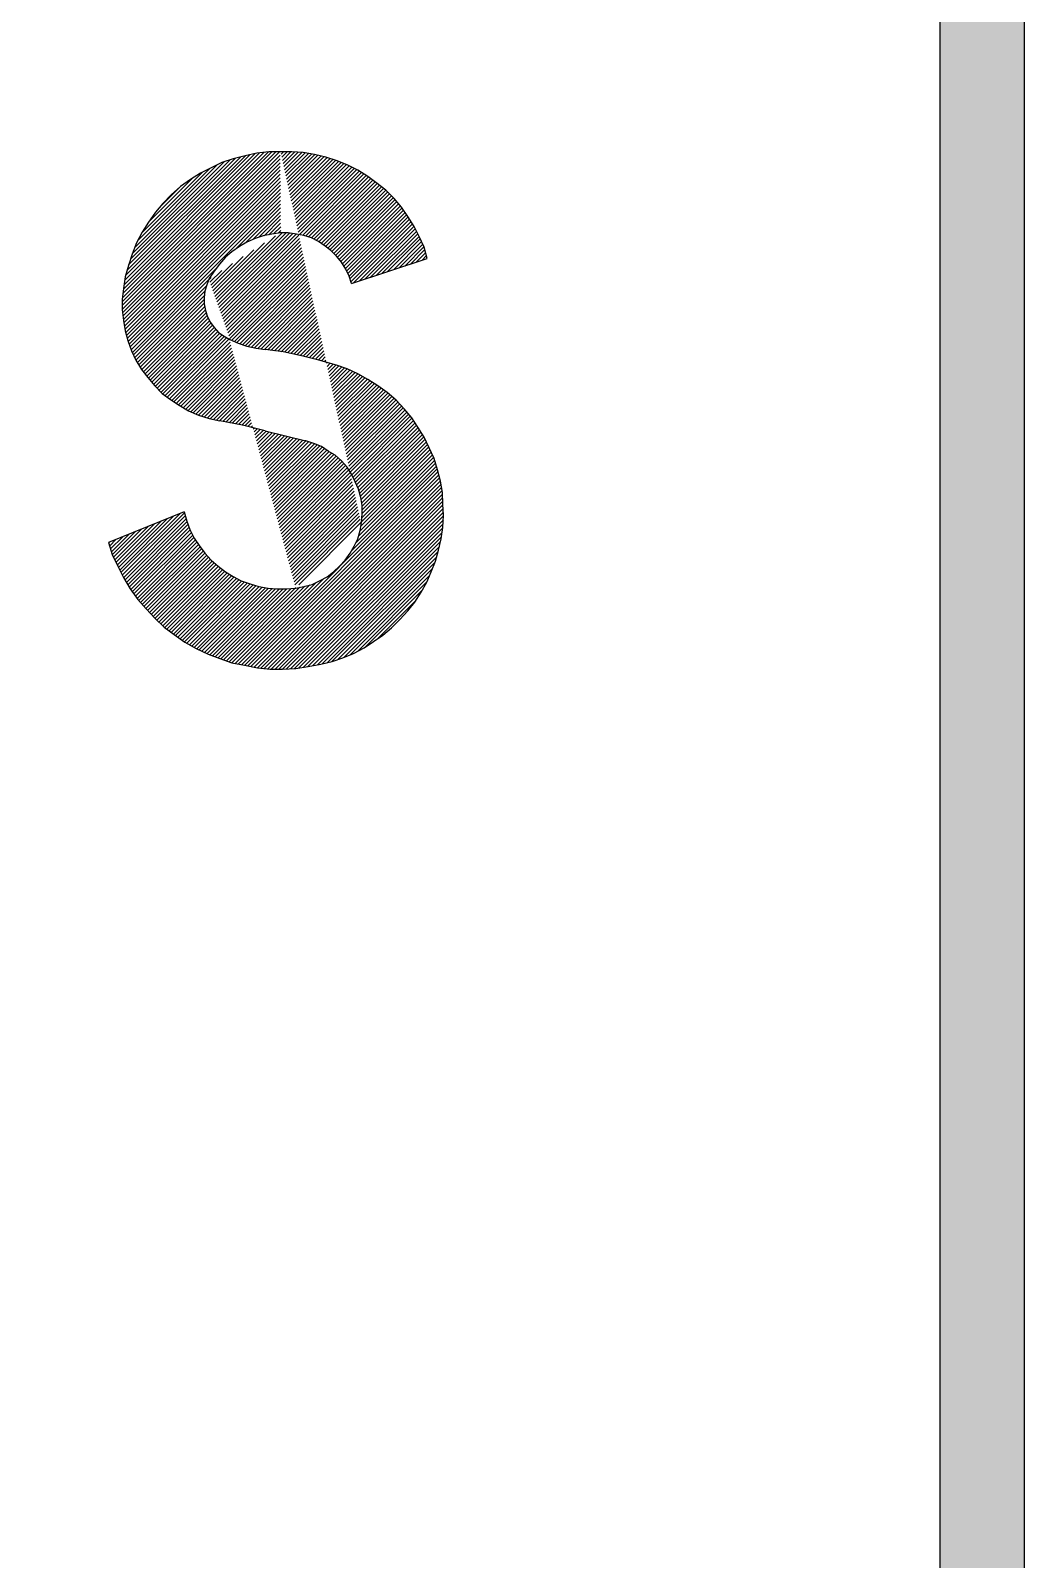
# Model space of a CAD drawing. Extents: x 216 to 276, y 156.6 to 231.6.
# Drawn here: x 264.23 to 275.98, y 175.99 to 194.07 of the extents above; entities that cross this region are included whole.
import ezdxf

# ---------------------------------------------------------------- set-up
doc = ezdxf.new("R2010")
doc.units = 0
doc.header["$MEASUREMENT"] = 0
doc.linetypes.add('CENTERX2', pattern=[101.6, 63.5, -12.7, 12.7, -12.7])
doc.layers.get('0').update_dxf_attribs({"linetype": 'CONTINUOUS'})
doc.layers.add('L25', color=1, linetype='CONTINUOUS')
doc.layers.add('L35', color=3, linetype='CONTINUOUS')

msp = doc.modelspace()

# ---------------------------------------------------------------- hatches: boundary and pattern name
at = {"layer": 'L25', "linetype": 'CENTERX2'}
h = msp.add_hatch(color=256, dxfattribs=at)
edge = h.paths.add_edge_path(flags=16)
edge.add_line((220.981, 230.575), (270.981, 230.575))
edge.add_arc((270.981, 226.575), 4, 0, 90, ccw=False)
edge.add_line((274.981, 226.575), (274.981, 166.575))
edge.add_arc((270.981, 166.575), 4, -90, 0, ccw=False)
edge.add_line((270.981, 162.575), (220.981, 162.575))
edge.add_arc((220.981, 166.575), 4, 180, 270, ccw=False)
edge.add_line((216.981, 166.575), (216.981, 226.575))
edge.add_arc((220.981, 226.575), 4, 90, 180, ccw=False)
edge = h.paths.add_edge_path()
edge.add_line((220.981, 231.575), (270.981, 231.575))
edge.add_arc((270.981, 226.575), 5, 0, 90, ccw=False)
edge.add_line((275.981, 226.575), (275.981, 166.575))
edge.add_arc((270.981, 166.575), 5, -90, 0, ccw=False)
edge.add_line((270.981, 161.575), (220.981, 161.575))
edge.add_arc((220.981, 166.575), 5, 180, 270, ccw=False)
edge.add_line((215.981, 166.575), (215.981, 226.575))
edge.add_arc((220.981, 226.575), 5, 90, 180, ccw=False)
h = msp.add_hatch(dxfattribs=at)
h.set_pattern_fill('ANSI31', color=256, scale=0.01, style=0)
h.set_pattern_definition([(45, (0, 0), (-0.0224506403, 0.0224506403), [])])
h.paths.add_polyline_path([(266.46, 189.456), (266.467, 189.456)], flags=16)
h.paths.add_polyline_path([(267.482, 189.219), (267.475, 189.219)], flags=16)
edge = h.paths.add_edge_path()
edge.add_line((267.319, 192.636), (267.186, 192.636))
edge.add_line((267.186, 192.636), (267.045, 192.636))
edge.add_line((267.045, 192.636), (266.904, 192.621))
edge.add_line((266.904, 192.621), (266.764, 192.591))
edge.add_line((266.764, 192.591), (266.623, 192.554))
edge.add_line((266.623, 192.554), (266.489, 192.51))
edge.add_line((266.489, 192.51), (266.363, 192.45))
edge.add_line((266.363, 192.45), (266.237, 192.384))
edge.add_line((266.237, 192.384), (266.119, 192.31))
edge.add_line((266.119, 192.31), (266, 192.228))
edge.add_line((266, 192.228), (265.896, 192.132))
edge.add_line((265.896, 192.132), (265.793, 192.028))
edge.add_line((265.793, 192.028), (265.704, 191.924))
edge.add_line((265.704, 191.924), (265.622, 191.806))
edge.add_line((265.622, 191.806), (265.548, 191.687))
edge.add_line((265.548, 191.687), (265.481, 191.561))
edge.add_line((265.481, 191.561), (265.429, 191.428))
edge.add_line((265.429, 191.428), (265.385, 191.294))
edge.add_line((265.385, 191.294), (265.348, 191.161))
edge.add_line((265.348, 191.161), (265.326, 191.02))
edge.add_line((265.326, 191.02), (265.311, 190.894))
edge.add_line((265.311, 190.894), (265.311, 190.768))
edge.add_line((265.311, 190.768), (265.326, 190.642))
edge.add_line((265.326, 190.642), (265.348, 190.523))
edge.add_line((265.348, 190.523), (265.378, 190.405))
edge.add_line((265.378, 190.405), (265.422, 190.286))
edge.add_line((265.422, 190.286), (265.474, 190.175))
edge.add_line((265.474, 190.175), (265.541, 190.064))
edge.add_line((265.541, 190.064), (265.615, 189.968))
edge.add_line((265.615, 189.968), (265.696, 189.871))
edge.add_line((265.696, 189.871), (265.785, 189.782))
edge.add_line((265.785, 189.782), (265.882, 189.708))
edge.add_line((265.882, 189.708), (265.985, 189.641))
edge.add_line((265.985, 189.641), (266.097, 189.575))
edge.add_line((266.097, 189.575), (266.215, 189.523))
edge.add_line((266.215, 189.523), (266.341, 189.486))
edge.add_line((266.341, 189.486), (266.467, 189.456))
edge.add_line((266.734, 189.404), (266.467, 189.456))
edge.add_line((267.001, 189.338), (266.734, 189.404))
edge.add_line((267.001, 189.338), (267.482, 189.219))
edge.add_line((267.579, 189.189), (267.482, 189.219))
edge.add_line((267.579, 189.189), (267.668, 189.152))
edge.add_line((267.668, 189.152), (267.749, 189.1))
edge.add_line((267.749, 189.1), (267.831, 189.049))
edge.add_line((267.831, 189.049), (267.905, 188.982))
edge.add_line((267.905, 188.982), (267.972, 188.908))
edge.add_line((267.972, 188.908), (268.023, 188.826))
edge.add_line((268.023, 188.826), (268.068, 188.737))
edge.add_line((268.068, 188.737), (268.105, 188.648))
edge.add_line((268.105, 188.648), (268.135, 188.552))
edge.add_line((268.135, 188.552), (268.149, 188.456))
edge.add_line((268.149, 188.456), (268.149, 188.359))
edge.add_line((268.149, 188.359), (268.142, 188.256))
edge.add_line((268.142, 188.256), (268.127, 188.159))
edge.add_line((268.127, 188.159), (268.098, 188.063))
edge.add_line((268.098, 188.063), (268.053, 187.974))
edge.add_line((268.053, 187.974), (268.009, 187.892))
edge.add_line((268.009, 187.892), (267.949, 187.811))
edge.add_line((267.949, 187.811), (267.883, 187.737))
edge.add_line((267.883, 187.737), (267.809, 187.67))
edge.add_line((267.809, 187.67), (267.734, 187.611))
edge.add_line((267.734, 187.611), (267.645, 187.566))
edge.add_line((267.645, 187.566), (267.557, 187.522))
edge.add_line((267.557, 187.522), (267.46, 187.5))
edge.add_line((267.46, 187.5), (267.364, 187.477))
edge.add_line((267.364, 187.477), (267.253, 187.47))
edge.add_line((267.253, 187.47), (267.141, 187.47))
edge.add_line((267.141, 187.47), (267.038, 187.477))
edge.add_line((267.038, 187.477), (266.927, 187.5))
edge.add_line((266.927, 187.5), (266.823, 187.529))
edge.add_line((266.823, 187.529), (266.719, 187.566))
edge.add_line((266.719, 187.566), (266.623, 187.618))
edge.add_line((266.623, 187.618), (266.534, 187.67))
edge.add_line((266.534, 187.67), (266.445, 187.737))
edge.add_line((266.445, 187.737), (266.363, 187.811))
edge.add_line((266.363, 187.811), (266.289, 187.892))
edge.add_line((266.289, 187.892), (266.222, 187.981))
edge.add_line((266.222, 187.981), (266.163, 188.07))
edge.add_line((266.163, 188.07), (266.111, 188.174))
edge.add_line((266.111, 188.174), (266.074, 188.27))
edge.add_line((266.074, 188.27), (266.045, 188.382))
edge.add_line((266.045, 188.382), (265.148, 188.018))
edge.add_line((265.148, 188.018), (265.192, 187.878))
edge.add_line((265.192, 187.878), (265.259, 187.737))
edge.add_line((265.259, 187.737), (265.326, 187.603))
edge.add_line((265.326, 187.603), (265.407, 187.47))
edge.add_line((265.407, 187.47), (265.496, 187.344))
edge.add_line((265.496, 187.344), (265.593, 187.233))
edge.add_line((265.593, 187.233), (265.696, 187.122))
edge.add_line((265.696, 187.122), (265.807, 187.018))
edge.add_line((265.807, 187.018), (265.926, 186.929))
edge.add_line((265.926, 186.929), (266.052, 186.84))
edge.add_line((266.052, 186.84), (266.185, 186.766))
edge.add_line((266.185, 186.766), (266.326, 186.699))
edge.add_line((266.326, 186.699), (266.467, 186.647))
edge.add_line((266.467, 186.647), (266.608, 186.595))
edge.add_line((266.608, 186.595), (266.756, 186.566))
edge.add_line((266.756, 186.566), (266.912, 186.536))
edge.add_line((266.912, 186.536), (267.06, 186.521))
edge.add_line((267.06, 186.521), (267.208, 186.521))
edge.add_line((267.208, 186.521), (267.364, 186.529))
edge.add_line((267.364, 186.529), (267.512, 186.551))
edge.add_line((267.512, 186.551), (267.66, 186.581))
edge.add_line((267.66, 186.581), (267.794, 186.61))
edge.add_line((267.794, 186.61), (267.92, 186.655))
edge.add_line((267.92, 186.655), (268.046, 186.707))
edge.add_line((268.046, 186.707), (268.172, 186.773))
edge.add_line((268.172, 186.773), (268.283, 186.847))
edge.add_line((268.283, 186.847), (268.394, 186.922))
edge.add_line((268.394, 186.922), (268.498, 187.01))
edge.add_line((268.498, 187.01), (268.594, 187.107))
edge.add_line((268.594, 187.107), (268.69, 187.211))
edge.add_line((268.69, 187.211), (268.772, 187.314))
edge.add_line((268.772, 187.314), (268.846, 187.433))
edge.add_line((268.846, 187.433), (268.913, 187.551))
edge.add_line((268.913, 187.551), (268.965, 187.67))
edge.add_line((268.965, 187.67), (269.017, 187.796))
edge.add_line((269.017, 187.796), (269.054, 187.929))
edge.add_line((269.054, 187.929), (269.083, 188.063))
edge.add_line((269.083, 188.063), (269.105, 188.196))
edge.add_line((269.105, 188.196), (269.113, 188.337))
edge.add_line((269.113, 188.337), (269.105, 188.47))
edge.add_line((269.105, 188.47), (269.098, 188.611))
edge.add_line((269.098, 188.611), (269.076, 188.745))
edge.add_line((269.076, 188.745), (269.039, 188.878))
edge.add_line((269.039, 188.878), (269.002, 189.012))
edge.add_line((269.002, 189.012), (268.942, 189.138))
edge.add_line((268.942, 189.138), (268.883, 189.263))
edge.add_line((268.883, 189.263), (268.809, 189.382))
edge.add_line((268.809, 189.382), (268.735, 189.493))
edge.add_line((268.735, 189.493), (268.646, 189.597))
edge.add_line((268.646, 189.597), (268.55, 189.701))
edge.add_line((268.55, 189.701), (268.446, 189.79))
edge.add_line((268.446, 189.79), (268.335, 189.871))
edge.add_line((268.335, 189.871), (268.216, 189.945))
edge.add_line((268.216, 189.945), (268.098, 190.012))
edge.add_line((268.098, 190.012), (267.972, 190.071))
edge.add_line((267.972, 190.071), (267.846, 190.116))
edge.add_line((267.846, 190.116), (267.638, 190.175))
edge.add_line((267.638, 190.175), (267.431, 190.227))
edge.add_line((267.431, 190.227), (267.216, 190.271))
edge.add_line((267.216, 190.271), (267.001, 190.301))
edge.add_line((267.001, 190.301), (266.897, 190.316))
edge.add_line((266.897, 190.316), (266.786, 190.338))
edge.add_line((266.786, 190.338), (266.682, 190.375))
edge.add_line((266.682, 190.375), (266.586, 190.42))
edge.add_line((266.586, 190.42), (266.519, 190.457))
edge.add_line((266.519, 190.457), (266.452, 190.501))
edge.add_line((266.452, 190.501), (266.4, 190.56))
edge.add_line((266.4, 190.56), (266.356, 190.62))
edge.add_line((266.356, 190.62), (266.319, 190.686))
edge.add_line((266.319, 190.686), (266.297, 190.761))
edge.add_line((266.297, 190.761), (266.282, 190.842))
edge.add_line((266.282, 190.842), (266.282, 190.916))
edge.add_line((266.282, 190.916), (266.289, 190.99))
edge.add_line((266.289, 190.99), (266.311, 191.064))
edge.add_line((266.311, 191.064), (266.341, 191.139))
edge.add_line((266.341, 191.139), (266.4, 191.227))
edge.add_line((266.4, 191.227), (266.46, 191.309))
edge.add_line((266.46, 191.309), (266.534, 191.391))
edge.add_line((266.534, 191.391), (266.608, 191.457))
edge.add_line((266.608, 191.457), (266.697, 191.517))
edge.add_line((266.697, 191.517), (266.786, 191.568))
edge.add_line((266.786, 191.568), (266.882, 191.613))
edge.add_line((266.882, 191.613), (266.978, 191.643))
edge.add_line((266.978, 191.643), (267.082, 191.665))
edge.add_line((267.082, 191.665), (267.186, 191.68))
edge.add_line((267.186, 191.68), (267.275, 191.68))
edge.add_line((267.275, 191.68), (267.371, 191.665))
edge.add_line((267.371, 191.665), (267.46, 191.65))
edge.add_line((267.46, 191.65), (267.549, 191.62))
edge.add_line((267.549, 191.62), (267.631, 191.576))
edge.add_line((267.631, 191.576), (267.712, 191.524))
edge.add_line((267.712, 191.524), (267.779, 191.472))
edge.add_line((267.779, 191.472), (267.846, 191.405))
edge.add_line((267.846, 191.405), (267.905, 191.331))
edge.add_line((267.905, 191.331), (267.957, 191.25))
edge.add_line((267.957, 191.25), (267.994, 191.168))
edge.add_line((267.994, 191.168), (268.023, 191.079))
edge.add_line((268.023, 191.079), (268.92, 191.376))
edge.add_line((268.92, 191.376), (268.883, 191.509))
edge.add_line((268.883, 191.509), (268.824, 191.635))
edge.add_line((268.824, 191.635), (268.765, 191.754))
edge.add_line((268.765, 191.754), (268.69, 191.872))
edge.add_line((268.69, 191.872), (268.616, 191.983))
edge.add_line((268.616, 191.983), (268.527, 192.087))
edge.add_line((268.527, 192.087), (268.431, 192.184))
edge.add_line((268.431, 192.184), (268.327, 192.265))
edge.add_line((268.327, 192.265), (268.216, 192.347))
edge.add_line((268.216, 192.347), (268.098, 192.421))
edge.add_line((268.098, 192.421), (267.979, 192.48))
edge.add_line((267.979, 192.48), (267.853, 192.532))
edge.add_line((267.853, 192.532), (267.72, 192.576))
edge.add_line((267.72, 192.576), (267.586, 192.606))
edge.add_line((267.586, 192.606), (267.453, 192.628))
edge.add_line((267.453, 192.628), (267.319, 192.636))
edge = h.paths.add_edge_path(flags=16)
edge.add_line((267.001, 190.301), (266.993, 190.301))
edge.add_line((267.001, 190.301), (266.993, 190.301))
edge = h.paths.add_edge_path(flags=16)
edge.add_line((267.186, 192.636), (267.179, 192.636))
edge.add_line((267.186, 191.68), (267.179, 191.68))
edge.add_line((266.341, 191.139), (266.334, 191.139))
edge.add_line((266.586, 190.42), (266.578, 190.42))
edge.add_line((267.364, 187.477), (267.356, 187.477))
edge.add_line((268.142, 188.256), (268.135, 188.256))

# ---------------------------------------------------------------- linework, layer by layer
at = {"color": 3}
for p, q in [((266.623, 192.554), (266.489, 192.51)), ((266.764, 192.591), (266.623, 192.554)), ((266.904, 192.621), (266.764, 192.591)), ((267.045, 192.636), (266.904, 192.621)), ((267.186, 192.636), (267.045, 192.636)), ((267.186, 192.636), (267.179, 192.636)), ((267.319, 192.636), (267.186, 192.636)), ((267.453, 192.628), (267.319, 192.636)), ((267.586, 192.606), (267.453, 192.628)), ((267.72, 192.576), (267.586, 192.606)), ((267.853, 192.532), (267.72, 192.576)), ((267.979, 192.48), (267.853, 192.532)), ((266.237, 192.384), (266.119, 192.31)), ((266.363, 192.45), (266.237, 192.384)), ((266.489, 192.51), (266.363, 192.45)), ((268.098, 192.421), (267.979, 192.48)), ((268.216, 192.347), (268.098, 192.421)), ((268.327, 192.265), (268.216, 192.347)), ((266, 192.228), (265.896, 192.132)), ((266.119, 192.31), (266, 192.228)), ((268.431, 192.184), (268.327, 192.265)), ((268.527, 192.087), (268.431, 192.184)), ((265.793, 192.028), (265.704, 191.924)), ((265.896, 192.132), (265.793, 192.028)), ((268.616, 191.983), (268.527, 192.087)), ((268.69, 191.872), (268.616, 191.983)), ((265.622, 191.806), (265.548, 191.687)), ((265.704, 191.924), (265.622, 191.806)), ((268.765, 191.754), (268.69, 191.872)), ((265.548, 191.687), (265.481, 191.561)), ((266.978, 191.643), (266.882, 191.613)), ((267.082, 191.665), (266.978, 191.643)), ((267.186, 191.68), (267.082, 191.665)), ((267.186, 191.68), (267.179, 191.68)), ((267.275, 191.68), (267.186, 191.68)), ((267.371, 191.665), (267.275, 191.68)), ((267.46, 191.65), (267.371, 191.665)), ((267.549, 191.62), (267.46, 191.65)), ((267.631, 191.576), (267.549, 191.62)), ((268.824, 191.635), (268.765, 191.754)), ((268.883, 191.509), (268.824, 191.635)), ((265.481, 191.561), (265.429, 191.428)), ((266.608, 191.457), (266.534, 191.391)), ((266.697, 191.517), (266.608, 191.457)), ((266.786, 191.568), (266.697, 191.517)), ((266.882, 191.613), (266.786, 191.568)), ((267.712, 191.524), (267.631, 191.576)), ((267.779, 191.472), (267.712, 191.524)), ((267.846, 191.405), (267.779, 191.472)), ((268.92, 191.376), (268.883, 191.509)), ((265.385, 191.294), (265.348, 191.161)), ((265.429, 191.428), (265.385, 191.294)), ((266.46, 191.309), (266.4, 191.227)), ((266.534, 191.391), (266.46, 191.309)), ((267.905, 191.331), (267.846, 191.405)), ((267.957, 191.25), (267.905, 191.331)), ((268.023, 191.079), (268.92, 191.376)), ((265.348, 191.161), (265.326, 191.02)), ((266.341, 191.139), (266.311, 191.064)), ((266.341, 191.139), (266.334, 191.139)), ((266.4, 191.227), (266.341, 191.139)), ((267.994, 191.168), (267.957, 191.25)), ((268.023, 191.079), (267.994, 191.168)), ((265.326, 191.02), (265.311, 190.894)), ((265.311, 190.894), (265.311, 190.768)), ((266.289, 190.99), (266.282, 190.916)), ((266.282, 190.916), (266.282, 190.842)), ((266.311, 191.064), (266.289, 190.99)), ((265.311, 190.768), (265.326, 190.642)), ((266.282, 190.842), (266.297, 190.761)), ((266.297, 190.761), (266.319, 190.686)), ((265.326, 190.642), (265.348, 190.523)), ((266.319, 190.686), (266.356, 190.62)), ((266.356, 190.62), (266.4, 190.56)), ((266.4, 190.56), (266.452, 190.501)), ((265.348, 190.523), (265.378, 190.405)), ((265.378, 190.405), (265.422, 190.286)), ((266.452, 190.501), (266.519, 190.457)), ((266.519, 190.457), (266.586, 190.42)), ((266.586, 190.42), (266.578, 190.42)), ((266.586, 190.42), (266.682, 190.375)), ((266.682, 190.375), (266.786, 190.338)), ((265.422, 190.286), (265.474, 190.175)), ((265.474, 190.175), (265.541, 190.064)), ((266.786, 190.338), (266.897, 190.316)), ((266.897, 190.316), (267.001, 190.301)), ((267.001, 190.301), (266.993, 190.301)), ((267.001, 190.301), (266.993, 190.301)), ((267.216, 190.271), (267.001, 190.301)), ((267.431, 190.227), (267.216, 190.271)), ((267.638, 190.175), (267.431, 190.227)), ((267.846, 190.116), (267.638, 190.175)), ((265.541, 190.064), (265.615, 189.968)), ((267.972, 190.071), (267.846, 190.116)), ((268.098, 190.012), (267.972, 190.071)), ((268.216, 189.945), (268.098, 190.012)), ((265.615, 189.968), (265.696, 189.871)), ((265.696, 189.871), (265.785, 189.782)), ((268.335, 189.871), (268.216, 189.945)), ((268.446, 189.79), (268.335, 189.871)), ((265.785, 189.782), (265.882, 189.708)), ((265.882, 189.708), (265.985, 189.641)), ((265.985, 189.641), (266.097, 189.575)), ((268.55, 189.701), (268.446, 189.79)), ((268.646, 189.597), (268.55, 189.701)), ((266.097, 189.575), (266.215, 189.523)), ((266.215, 189.523), (266.341, 189.486)), ((266.341, 189.486), (266.467, 189.456)), ((266.467, 189.456), (266.46, 189.456)), ((266.467, 189.456), (266.46, 189.456)), ((266.734, 189.404), (266.467, 189.456)), ((268.735, 189.493), (268.646, 189.597)), ((268.809, 189.382), (268.735, 189.493)), ((267.001, 189.338), (266.734, 189.404)), ((267.001, 189.338), (267.482, 189.219)), ((268.883, 189.263), (268.809, 189.382)), ((267.482, 189.219), (267.475, 189.219)), ((267.482, 189.219), (267.475, 189.219)), ((267.579, 189.189), (267.482, 189.219)), ((267.668, 189.152), (267.579, 189.189)), ((267.749, 189.1), (267.668, 189.152)), ((267.831, 189.049), (267.749, 189.1)), ((268.942, 189.138), (268.883, 189.263)), ((269.002, 189.012), (268.942, 189.138)), ((267.905, 188.982), (267.831, 189.049)), ((267.972, 188.908), (267.905, 188.982)), ((268.023, 188.826), (267.972, 188.908)), ((269.039, 188.878), (269.002, 189.012)), ((268.068, 188.737), (268.023, 188.826)), ((268.105, 188.648), (268.068, 188.737)), ((269.076, 188.745), (269.039, 188.878)), ((269.098, 188.611), (269.076, 188.745)), ((268.135, 188.552), (268.105, 188.648)), ((268.149, 188.456), (268.135, 188.552)), ((269.105, 188.47), (269.098, 188.611)), ((266.045, 188.382), (265.148, 188.018)), ((266.045, 188.382), (266.074, 188.27)), ((268.149, 188.359), (268.149, 188.456)), ((269.113, 188.337), (269.105, 188.47)), ((266.074, 188.27), (266.111, 188.174)), ((268.127, 188.159), (268.142, 188.256)), ((268.142, 188.256), (268.135, 188.256)), ((268.142, 188.256), (268.149, 188.359)), ((269.083, 188.063), (269.105, 188.196)), ((269.105, 188.196), (269.113, 188.337)), ((265.148, 188.018), (265.192, 187.878)), ((266.111, 188.174), (266.163, 188.07)), ((266.163, 188.07), (266.222, 187.981)), ((268.053, 187.974), (268.098, 188.063)), ((268.098, 188.063), (268.127, 188.159)), ((269.054, 187.929), (269.083, 188.063)), ((265.192, 187.878), (265.259, 187.737)), ((266.222, 187.981), (266.289, 187.892)), ((266.289, 187.892), (266.363, 187.811)), ((267.949, 187.811), (268.009, 187.892)), ((268.009, 187.892), (268.053, 187.974)), ((269.017, 187.796), (269.054, 187.929)), ((265.259, 187.737), (265.326, 187.603)), ((266.363, 187.811), (266.445, 187.737)), ((266.445, 187.737), (266.534, 187.67)), ((266.534, 187.67), (266.623, 187.618)), ((267.734, 187.611), (267.809, 187.67)), ((267.809, 187.67), (267.883, 187.737)), ((267.883, 187.737), (267.949, 187.811)), ((268.913, 187.551), (268.965, 187.67)), ((268.965, 187.67), (269.017, 187.796)), ((265.326, 187.603), (265.407, 187.47)), ((265.407, 187.47), (265.496, 187.344)), ((266.623, 187.618), (266.719, 187.566)), ((266.719, 187.566), (266.823, 187.529)), ((266.823, 187.529), (266.927, 187.5)), ((266.927, 187.5), (267.038, 187.477)), ((267.038, 187.477), (267.141, 187.47)), ((267.141, 187.47), (267.253, 187.47)), ((267.253, 187.47), (267.364, 187.477)), ((267.364, 187.477), (267.356, 187.477)), ((267.364, 187.477), (267.46, 187.5)), ((267.46, 187.5), (267.557, 187.522)), ((267.557, 187.522), (267.645, 187.566)), ((267.645, 187.566), (267.734, 187.611)), ((268.846, 187.433), (268.913, 187.551)), ((265.496, 187.344), (265.593, 187.233)), ((268.69, 187.211), (268.772, 187.314)), ((268.772, 187.314), (268.846, 187.433)), ((265.593, 187.233), (265.696, 187.122)), ((265.696, 187.122), (265.807, 187.018)), ((268.498, 187.01), (268.594, 187.107)), ((268.594, 187.107), (268.69, 187.211)), ((265.807, 187.018), (265.926, 186.929)), ((265.926, 186.929), (266.052, 186.84)), ((268.283, 186.847), (268.394, 186.922)), ((268.394, 186.922), (268.498, 187.01)), ((266.052, 186.84), (266.185, 186.766)), ((266.185, 186.766), (266.326, 186.699)), ((268.046, 186.707), (268.172, 186.773)), ((268.172, 186.773), (268.283, 186.847)), ((266.326, 186.699), (266.467, 186.647)), ((266.467, 186.647), (266.608, 186.595)), ((266.608, 186.595), (266.756, 186.566)), ((266.756, 186.566), (266.912, 186.536)), ((267.512, 186.551), (267.66, 186.581)), ((267.66, 186.581), (267.794, 186.61)), ((267.794, 186.61), (267.92, 186.655)), ((267.92, 186.655), (268.046, 186.707)), ((266.912, 186.536), (267.06, 186.521)), ((267.06, 186.521), (267.208, 186.521)), ((267.208, 186.521), (267.364, 186.529)), ((267.364, 186.529), (267.512, 186.551))]:
    msp.add_line(p, q, dxfattribs=at)
at = {"layer": 'L35'}
for points in [[(220.981, 231.575), (270.981, 231.575, -0.414214), (275.981, 226.575), (275.981, 166.575, -0.414214), (270.981, 161.575), (220.981, 161.575, -0.414214), (215.981, 166.575), (215.981, 226.575, -0.414214)], [(220.981, 230.575), (270.981, 230.575, -0.414214), (274.981, 226.575), (274.981, 166.575, -0.414214), (270.981, 162.575), (220.981, 162.575, -0.414214), (216.981, 166.575), (216.981, 226.575, -0.414214)]]:
    msp.add_lwpolyline(points, format="xyb", close=True, dxfattribs=at)

doc.saveas('drawing.dxf')
